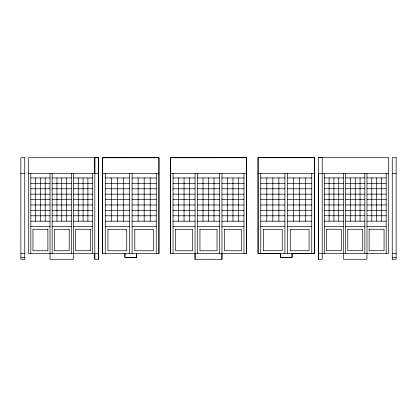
<?xml version="1.0" encoding="UTF-8"?>
<svg xmlns="http://www.w3.org/2000/svg" width="417" height="417" viewBox="0 0 417 417"><rect width="100%" height="100%" fill="white"/><g stroke="black" fill="none" stroke-linecap="round" stroke-linejoin="round"><path stroke-width="0.63" d="M102.577 253.447L102.582 157.699L158.986 157.704L158.94 253.453L102.566 253.489L102.514 157.741L158.919 157.73L158.934 253.479M105.261 253.447L105.266 173.566M111.303 221.187L111.303 177.965M117.339 221.187L117.344 177.965M123.38 221.192L123.385 177.965M129.416 253.447L129.421 173.566M132.1 253.447L132.106 173.566M138.142 221.192L138.147 177.965M144.183 221.192L144.183 177.965M150.219 221.192L150.224 177.965M156.255 253.453L156.266 173.571M170.6 253.447L170.61 157.699L246.421 157.704L246.405 253.453L170.605 253.489L170.579 157.735L246.39 157.725L246.405 253.473M173.05 253.447L173.055 173.566M178.554 221.192L178.554 177.965M184.053 221.192L184.059 177.965M189.558 221.192L189.558 177.965M195.052 259.28L195.062 173.566M197.502 253.453L197.507 173.571M203.006 221.192L203.006 177.965M208.505 221.192L208.51 177.965M214.01 221.192L214.01 177.965M219.509 253.453L219.514 173.571M221.959 173.571L221.953 259.285L195.057 259.311L195.057 253.479M227.458 221.192L227.458 177.97M232.957 221.192L232.962 177.97M238.461 221.198L238.461 177.97M243.961 253.453L243.966 173.571M260.761 253.447L260.766 173.566M266.802 221.187L266.807 177.965M272.843 221.187L272.843 177.965M278.879 221.192L278.884 177.965M280.427 253.447L280.427 257.336L292.082 257.357L292.088 253.447L292.082 257.357L280.427 257.336L280.417 253.473L258.066 253.479L258.014 157.725L314.418 157.715L314.434 253.468L291.405 253.473M284.915 253.447L284.926 173.566M287.6 253.447L287.605 173.566M293.641 221.192L293.646 177.965M299.682 221.192L299.687 177.965M305.718 221.192L305.724 177.965M311.754 253.453L311.765 173.571M318.333 157.704L322.216 157.704L322.216 259.275L318.327 259.265L318.348 157.694L388.331 157.72M318.338 259.259L318.348 173.54M324.306 253.416L324.317 173.529M329.112 221.156L329.117 177.929M333.913 221.156L333.918 177.929M338.713 221.156L338.719 177.929M343.519 173.535L343.509 259.275L366.986 259.275L366.991 173.535M345.646 253.416L345.657 173.535M350.452 221.156L350.457 177.934M355.253 221.161L355.258 177.934M360.053 221.161L360.059 177.934M364.849 253.421L364.859 173.535M371.792 221.161L371.792 177.934M376.593 221.161L376.598 177.934M381.393 221.161L381.399 177.934M386.189 253.421L386.199 173.54M388.331 157.694L388.326 253.447L318.338 253.427M392.246 259.291L392.261 157.689L396.15 157.715M396.15 157.694L396.129 259.291L392.246 259.285M94.763 157.741L98.652 157.741L98.673 259.291M322.179 173.529L388.331 173.54M20.855 173.587L24.744 173.587M98.678 253.427L28.684 253.453L28.669 173.566L98.673 173.545M102.582 173.566L158.986 173.571M170.61 173.566L246.421 173.571M258.081 173.566L314.486 173.571M318.327 173.566L322.237 173.545M392.261 173.561L396.145 173.561M30.801 177.96L50.009 177.955M52.141 177.955L71.349 177.955M73.481 177.95L92.689 177.95M324.317 177.929L343.519 177.929M345.651 177.929L364.859 177.934M366.991 177.934L386.199 177.934M105.266 177.96L129.421 177.965M132.106 177.965L156.26 177.965M173.055 177.965L195.062 177.965M197.507 177.965L219.514 177.965M221.959 177.965L243.966 177.97M260.766 177.96L284.92 177.965M287.605 177.965L311.765 177.965M30.806 183.365L50.009 183.36M52.146 183.36L71.349 183.355M73.481 183.355L92.689 183.35M324.311 183.334L343.519 183.334M345.651 183.334L364.859 183.339M366.991 183.339L386.199 183.339M105.266 183.365L129.421 183.365M132.106 183.365L156.26 183.371M173.055 183.365L195.062 183.371M197.507 183.371L219.514 183.371M221.959 183.371L243.966 183.371M260.766 183.365L284.92 183.365M287.605 183.365L311.765 183.371M324.311 188.734L343.519 188.739M345.651 188.739L364.859 188.739M366.991 188.739L386.199 188.745M30.806 188.765L50.009 188.765M52.146 188.765L71.349 188.76M73.486 188.76L92.689 188.755M105.266 188.771L129.421 188.771M132.106 188.771L156.26 188.771M173.055 188.771L195.062 188.771M197.507 188.771L219.514 188.776M221.959 188.776L243.966 188.776M260.766 188.771L284.92 188.771M287.605 188.771L311.765 188.771M30.806 194.171L50.014 194.166M52.146 194.166L71.349 194.16M73.486 194.16L92.689 194.155M105.266 194.171L129.421 194.176M132.106 194.176L156.26 194.176M173.05 194.171L195.057 194.176M197.507 194.176L219.514 194.176M221.959 194.176L243.966 194.181M260.766 194.171L284.92 194.176M287.605 194.176L311.76 194.176M324.311 194.14L343.519 194.14M345.651 194.14L364.859 194.145M366.991 194.145L386.199 194.145M30.806 199.576L50.014 199.571M52.146 199.571L71.354 199.566M73.486 199.566L92.694 199.561M173.05 199.576L195.057 199.576M197.502 199.576L219.509 199.581M221.959 199.581L243.961 199.581M260.766 199.576L284.92 199.576M287.605 199.576L311.76 199.581M324.311 199.54L343.519 199.545M345.651 199.545L364.859 199.545M366.991 199.545L386.194 199.55M105.261 199.576L129.421 199.576M132.106 199.576L156.26 199.581M30.806 204.976L50.014 204.971M52.146 204.971L71.354 204.971M73.486 204.966L92.694 204.966M324.311 204.945L343.519 204.945M345.651 204.95L364.854 204.95M366.991 204.95L386.194 204.95M105.261 204.976L129.421 204.982M132.106 204.982L156.26 204.982M173.05 204.982L195.057 204.982M197.502 204.982L219.509 204.982M221.953 204.982L243.961 204.987M260.766 204.976L284.92 204.982M287.605 204.982L311.76 204.982M30.811 210.382L50.014 210.377M52.151 210.377L71.354 210.371M73.486 210.371L92.694 210.366M324.311 210.35L343.514 210.35M345.651 210.35L364.854 210.356M366.991 210.356L386.194 210.356M105.261 210.382L129.421 210.382M132.106 210.382L156.26 210.387M173.05 210.382L195.057 210.387M197.502 210.387L219.509 210.387M221.953 210.387L243.961 210.387M260.766 210.382L284.92 210.382M287.605 210.382L311.76 210.387M324.311 215.751L343.514 215.756M345.651 215.756L364.854 215.756M366.991 215.756L386.194 215.761M30.811 215.782L50.014 215.782M52.151 215.782L71.354 215.777M73.491 215.777L92.694 215.771M105.261 215.787L129.421 215.787M132.1 215.787L156.26 215.787M173.05 215.787L195.057 215.787M197.502 215.787L219.509 215.792M221.953 215.792L243.961 215.792M260.761 215.787L284.92 215.787M287.605 215.787L311.76 215.787M30.811 221.187L50.019 221.182M52.151 221.182L71.354 221.177M73.491 221.177L92.694 221.177M105.261 221.187L129.416 221.192M132.1 221.192L156.26 221.192M173.05 221.187L195.057 221.192M197.502 221.192L219.509 221.192M221.953 221.192L243.961 221.198M260.761 221.187L284.92 221.192M287.605 221.192L311.76 221.192M324.311 221.156L343.514 221.156M345.651 221.156L364.854 221.161M366.986 221.161L386.194 221.161M30.811 226.593L50.019 226.587M52.151 226.587L71.359 226.582M73.491 226.582L92.699 226.577M105.261 226.593L129.416 226.593M132.1 226.593L156.26 226.598M173.05 226.593L195.057 226.593M197.502 226.593L219.509 226.598M221.953 226.598L243.961 226.598M260.761 226.593L284.92 226.593M287.605 226.593L311.76 226.598M324.311 226.556L343.514 226.561M345.646 226.561L364.854 226.561M366.986 226.561L386.194 226.567M20.876 253.468L24.765 253.468M392.246 253.442L396.134 253.447M20.876 257.357L24.765 257.357M392.246 257.331L396.129 257.336M94.821 173.55L94.821 157.704L94.795 259.259M94.784 253.458L94.784 259.291L98.683 259.254L98.667 157.694L28.669 157.725L28.669 173.571M221.953 253.479L221.953 259.306M92.689 173.55L92.699 253.432M87.888 177.95L87.893 221.177M83.087 177.95L83.092 221.177M78.281 177.95L78.292 221.177M73.481 173.555L73.496 259.275L50.024 259.28L50.009 173.561M71.349 173.555L71.364 253.437M66.548 177.955L66.553 221.182M61.747 177.955L61.752 221.182M56.947 177.955L56.952 221.182M52.141 173.561L52.156 253.442M45.208 177.96L45.213 221.182M40.407 177.96L40.413 221.187M35.607 177.96L35.612 221.187M30.801 173.566L30.816 253.447M107.946 229.293L107.946 250.747L126.732 250.747L126.732 229.298L107.946 229.293M124.928 253.447L124.928 257.336L136.583 257.372L136.588 253.447L136.583 257.372L124.928 257.336L124.918 253.484M134.785 229.298L134.785 250.747L153.571 250.753L153.576 229.298L134.785 229.298M175.494 229.293L175.494 250.747L192.607 250.747L192.612 229.298L175.494 229.293M199.946 229.298L199.946 250.747L217.059 250.753L217.064 229.298L199.946 229.298M224.398 229.298L224.398 250.753L241.516 250.753L241.516 229.298L224.398 229.298M258.081 157.699L258.076 253.447L314.439 253.453L314.486 157.704L258.081 157.699M263.445 229.293L263.445 250.747L282.231 250.747L282.236 229.298L263.445 229.293M290.284 229.298L290.284 250.747L309.075 250.753L309.075 229.298L290.284 229.298M326.443 229.261L326.443 250.711L341.377 250.716L341.382 229.261L326.443 229.261M347.783 229.261L347.778 250.716L362.717 250.716L362.722 229.267L347.783 229.261M369.123 229.267L369.118 250.716L384.057 250.721L384.057 229.267L369.123 229.267M24.739 157.715L20.85 157.725L20.876 259.306L24.765 259.301L24.739 157.715M47.882 229.287L32.948 229.293L32.948 250.742L47.887 250.742L47.882 229.287M69.222 229.282L54.288 229.287L54.288 250.742L69.227 250.737L69.222 229.282M90.562 229.277L75.623 229.282L75.628 250.737L90.567 250.732L90.562 229.277"/></g></svg>
